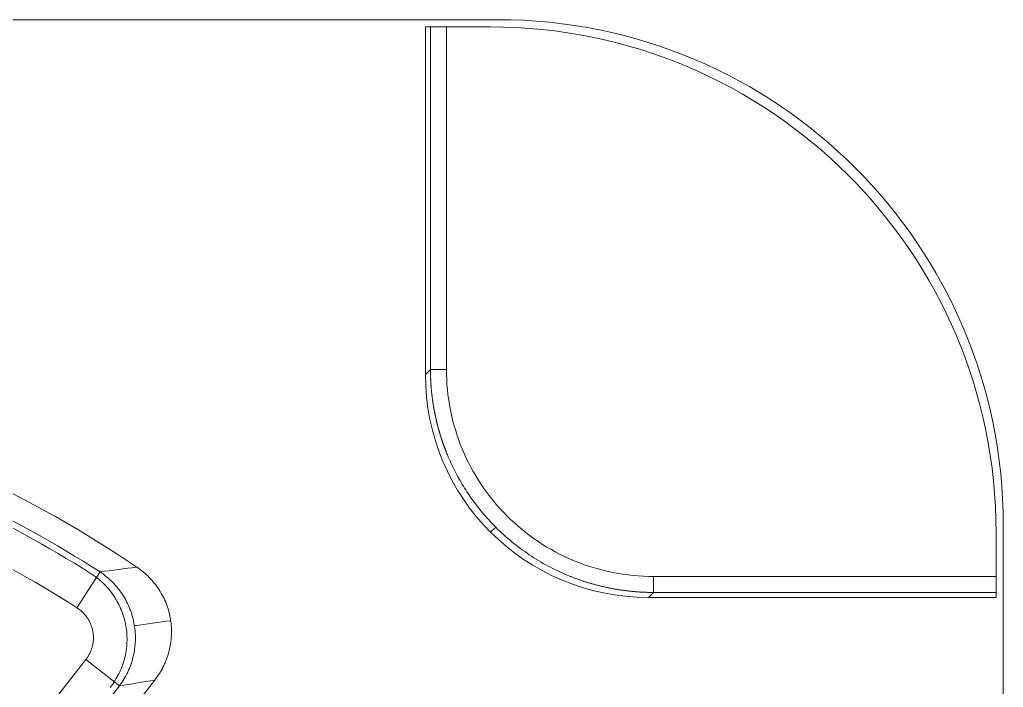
# Model space of a CAD drawing. Header units: millimetres. Extents: x 2234 to 3061, y 2092 to 2676.
# Drawn here: x 2773.6 to 2841.7, y 2536.8 to 2583 of the extents above; entities that cross this region are included whole.
import ezdxf

# ---------------------------------------------------------------- set-up
doc = ezdxf.new("R2010")
doc.units = ezdxf.units.MM
doc.layers.add('20', color=7, linetype='Continuous', true_color=0xffffff)

msp = doc.modelspace()

# ---------------------------------------------------------------- linework, layer by layer
at = {"layer": '20', "color": 7, "linetype": 'Continuous', "lineweight": 18}
for p, q in [((2806.695, 2583.007), (2747.082, 2583.007)), ((2801.695, 2582.507), (2802.044, 2582.507)), ((2801.695, 2582.507), (2801.695, 2558.448)), ((2802.044, 2582.507), (2803.151, 2582.507)), ((2802.044, 2558.797), (2802.044, 2582.507)), ((2803.151, 2582.507), (2806.195, 2582.507)), ((2803.151, 2582.507), (2803.151, 2558.797)), ((2801.695, 2558.448), (2802.044, 2558.797)), ((2803.151, 2558.797), (2802.044, 2558.797)), ((2806.563, 2547.875), (2806.211, 2547.523)), ((2841.695, 2548.007), (2841.695, 2535.623)), ((2841.195, 2547.507), (2841.195, 2544.463)), ((2779.176, 2544.776), (2777.58, 2542.29)), ((2817.485, 2544.463), (2841.195, 2544.463)), ((2817.485, 2544.463), (2817.485, 2543.356)), ((2841.195, 2544.463), (2841.195, 2543.356)), ((2817.485, 2543.356), (2817.136, 2543.007)), ((2817.136, 2543.007), (2841.195, 2543.007)), ((2841.195, 2543.356), (2817.485, 2543.356)), ((2841.195, 2543.007), (2841.195, 2543.356)), ((2778.19, 2538.703), (2774.287, 2533.708)), ((2778.19, 2538.703), (2780.518, 2536.884)), ((2776.615, 2531.889), (2780.518, 2536.884)), ((2776.993, 2529.646), (2782.961, 2537.285))]:
    msp.add_line(p, q, dxfattribs=at)
for centre, radius, start, end in [((2806.195, 2547.507), 35, 0, 90), ((2806.695, 2548.007), 35, 0, 90), ((2734.695, 2475.507), 84, 55.9523, 74.0477), ((2734.695, 2475.507), 82.321, 57.29364, 72.70636), ((2734.695, 2475.507), 81.884, 57.64158, 72.35556), ((2734.695, 2475.507), 79.367, 57.29364, 72.70636)]:
    msp.add_arc(centre, radius, start, end, dxfattribs=at)
msp.add_ellipse((2817.254, 2558.566), major_axis=(11.044, 11.044), ratio=0.992433, start_param=2.359993, end_param=3.923193, dxfattribs=at)
for points, knots in [([(2817.485, 2543.356), (2817.445, 2543.356), (2817.366, 2543.356), (2817.246, 2543.358), (2817.127, 2543.36), (2817.009, 2543.363), (2816.89, 2543.367), (2816.772, 2543.373), (2816.654, 2543.378), (2816.536, 2543.385), (2816.418, 2543.393), (2816.301, 2543.402), (2816.184, 2543.411), (2816.067, 2543.421), (2815.95, 2543.433), (2815.834, 2543.445), (2815.718, 2543.458), (2815.602, 2543.471), (2815.486, 2543.486), (2815.371, 2543.501), (2815.256, 2543.518), (2815.142, 2543.535), (2815.028, 2543.553), (2814.914, 2543.572), (2814.8, 2543.591), (2814.687, 2543.611), (2814.574, 2543.633), (2814.461, 2543.655), (2814.349, 2543.677), (2814.237, 2543.701), (2814.126, 2543.725), (2814.015, 2543.751), (2813.904, 2543.776), (2813.793, 2543.803), (2813.683, 2543.831), (2813.574, 2543.859), (2813.464, 2543.888), (2813.356, 2543.917), (2813.247, 2543.948), (2813.139, 2543.979), (2813.031, 2544.011), (2812.924, 2544.044), (2812.817, 2544.077), (2812.711, 2544.111), (2812.605, 2544.146), (2812.499, 2544.181), (2812.394, 2544.217), (2812.29, 2544.254), (2812.186, 2544.292), (2812.082, 2544.33), (2811.978, 2544.369), (2811.876, 2544.409), (2811.773, 2544.449), (2811.671, 2544.49), (2811.132, 2544.711), (2810.178, 2545.162), (2808.874, 2545.945), (2807.66, 2546.847), (2806.62, 2547.79), (2805.736, 2548.746), (2804.988, 2549.693), (2804.313, 2550.701), (2803.717, 2551.764), (2803.368, 2552.521), (2803.199, 2552.932), (2803.178, 2552.982), (2803.158, 2553.033), (2803.138, 2553.083), (2803.118, 2553.134), (2803.098, 2553.185), (2803.078, 2553.236), (2803.059, 2553.287), (2803.039, 2553.338), (2803.02, 2553.389), (2803.001, 2553.44), (2802.982, 2553.492), (2802.964, 2553.543), (2802.945, 2553.595), (2802.927, 2553.647), (2802.908, 2553.699), (2802.89, 2553.751), (2802.872, 2553.803), (2802.855, 2553.855), (2802.837, 2553.907), (2802.82, 2553.96), (2802.803, 2554.012), (2802.786, 2554.065), (2802.769, 2554.117), (2802.752, 2554.17), (2802.736, 2554.223), (2802.719, 2554.276), (2802.703, 2554.329), (2802.687, 2554.383), (2802.672, 2554.436), (2802.656, 2554.489), (2802.641, 2554.543), (2802.625, 2554.597), (2802.61, 2554.65), (2802.596, 2554.704), (2802.581, 2554.758), (2802.566, 2554.812), (2802.552, 2554.866), (2802.538, 2554.92), (2802.524, 2554.975), (2802.51, 2555.029), (2802.497, 2555.084), (2802.483, 2555.138), (2802.47, 2555.193), (2802.457, 2555.248), (2802.444, 2555.303), (2802.432, 2555.358), (2802.419, 2555.413), (2802.407, 2555.468), (2802.395, 2555.523), (2802.383, 2555.578), (2802.371, 2555.634), (2802.36, 2555.689), (2802.348, 2555.745), (2802.337, 2555.801), (2802.326, 2555.856), (2802.316, 2555.912), (2802.305, 2555.968), (2802.295, 2556.024), (2802.285, 2556.08), (2802.275, 2556.136), (2802.265, 2556.193), (2802.256, 2556.249), (2802.246, 2556.305), (2802.237, 2556.362), (2802.228, 2556.419), (2802.22, 2556.475), (2802.211, 2556.532), (2802.203, 2556.589), (2802.195, 2556.646), (2802.187, 2556.703), (2802.179, 2556.76), (2802.172, 2556.817), (2802.164, 2556.874), (2802.157, 2556.931), (2802.151, 2556.988), (2802.144, 2557.046), (2802.137, 2557.103), (2802.131, 2557.161), (2802.125, 2557.218), (2802.119, 2557.276), (2802.114, 2557.334), (2802.108, 2557.392), (2802.103, 2557.45), (2802.098, 2557.507), (2802.093, 2557.565), (2802.089, 2557.624), (2802.085, 2557.682), (2802.08, 2557.74), (2802.077, 2557.798), (2802.073, 2557.856), (2802.069, 2557.915), (2802.066, 2557.973), (2802.063, 2558.032), (2802.06, 2558.09), (2802.058, 2558.149), (2802.055, 2558.208), (2802.053, 2558.266), (2802.051, 2558.325), (2802.05, 2558.384), (2802.048, 2558.443), (2802.047, 2558.502), (2802.046, 2558.561), (2802.045, 2558.62), (2802.044, 2558.679), (2802.044, 2558.738), (2802.044, 2558.777), (2802.044, 2558.797)], [0, 0, 0, 0, 0.004923, 0.009838, 0.014746, 0.019646, 0.024538, 0.029422, 0.034298, 0.039167, 0.044028, 0.048881, 0.053727, 0.058564, 0.063394, 0.068216, 0.073031, 0.077837, 0.082636, 0.087427, 0.092211, 0.096986, 0.101754, 0.106514, 0.111267, 0.116012, 0.120749, 0.125478, 0.130199, 0.134913, 0.139619, 0.144318, 0.149008, 0.153691, 0.158367, 0.163034, 0.167694, 0.172346, 0.176991, 0.181627, 0.186256, 0.190878, 0.195491, 0.200097, 0.204696, 0.209286, 0.213869, 0.218444, 0.223012, 0.227572, 0.232124, 0.236668, 0.241205, 0.245734, 0.250256, 0.31332, 0.375957, 0.438175, 0.499982, 0.549404, 0.599087, 0.649036, 0.699253, 0.749744, 0.751982, 0.754223, 0.756466, 0.75871, 0.760956, 0.763204, 0.765454, 0.767706, 0.76996, 0.772216, 0.774473, 0.776733, 0.778994, 0.781257, 0.783522, 0.785789, 0.788058, 0.790329, 0.792602, 0.794876, 0.797153, 0.799431, 0.801711, 0.803993, 0.806277, 0.808563, 0.81085, 0.81314, 0.815431, 0.817725, 0.82002, 0.822317, 0.824616, 0.826917, 0.82922, 0.831525, 0.833831, 0.83614, 0.83845, 0.840762, 0.843076, 0.845392, 0.84771, 0.85003, 0.852352, 0.854675, 0.857001, 0.859328, 0.861657, 0.863988, 0.866321, 0.868656, 0.870993, 0.873332, 0.875673, 0.878015, 0.880359, 0.882706, 0.885054, 0.887404, 0.889756, 0.89211, 0.894466, 0.896823, 0.899183, 0.901544, 0.903908, 0.906273, 0.90864, 0.911009, 0.91338, 0.915753, 0.918128, 0.920504, 0.922883, 0.925263, 0.927645, 0.93003, 0.932416, 0.934804, 0.937194, 0.939586, 0.941979, 0.944375, 0.946773, 0.949172, 0.951573, 0.953977, 0.956382, 0.958789, 0.961198, 0.963609, 0.966021, 0.968436, 0.970853, 0.973271, 0.975691, 0.978114, 0.980538, 0.982964, 0.985392, 0.987822, 0.990254, 0.992687, 0.995123, 0.997561, 1, 1, 1, 1]), ([(2803.151, 2558.797), (2803.15, 2556.915), (2803.523, 2555.038), (2804.957, 2551.569), (2806.017, 2549.98), (2808.668, 2547.329), (2810.257, 2546.268), (2813.726, 2544.835), (2815.603, 2544.462), (2817.485, 2544.463)], [0, 0, 0, 0, 0.25, 0.25, 0.5, 0.5, 0.75, 0.75, 1, 1, 1, 1]), ([(2781.725, 2545.107), (2781.88, 2545.003), (2782.177, 2544.779), (2782.449, 2544.53), (2782.707, 2544.266), (2782.83, 2544.128), (2782.975, 2543.946), (2783.004, 2543.91), (2783.06, 2543.835), (2783.088, 2543.798), (2783.17, 2543.684), (2783.222, 2543.607), (2783.373, 2543.374), (2783.556, 2543.053), (2783.706, 2542.716), (2783.806, 2542.457), (2783.837, 2542.369), (2783.88, 2542.236), (2783.894, 2542.191), (2783.92, 2542.102), (2783.933, 2542.057), (2783.993, 2541.832), (2784.031, 2541.651), (2784.089, 2541.287), (2784.108, 2541.103), (2784.123, 2540.826), (2784.125, 2540.734), (2784.125, 2540.594), (2784.125, 2540.548), (2784.123, 2540.455), (2784.121, 2540.408), (2784.109, 2540.175), (2784.089, 2539.99), (2784.032, 2539.625), (2783.957, 2539.264), (2783.844, 2538.911), (2783.762, 2538.693), (2783.744, 2538.649), (2783.709, 2538.562), (2783.655, 2538.434), (2783.596, 2538.307), (2783.472, 2538.059), (2783.29, 2537.736), (2783.076, 2537.432), (2782.961, 2537.285)], [0, 0, 0, 0, 0.0625, 0.125, 0.125, 0.1875, 0.1875, 0.203125, 0.203125, 0.21875, 0.21875, 0.25, 0.25, 0.3125, 0.375, 0.375, 0.40625, 0.40625, 0.421875, 0.421875, 0.4375, 0.4375, 0.5, 0.5, 0.5625, 0.5625, 0.59375, 0.59375, 0.609375, 0.609375, 0.625, 0.625, 0.6875, 0.6875, 0.75, 0.8125, 0.8125, 0.828125, 0.828125, 0.84375, 0.875, 0.875, 0.9375, 1, 1, 1, 1]), ([(2779.887, 2536.786), (2780.117, 2537.083), (2780.314, 2537.398), (2780.562, 2537.898), (2780.637, 2538.071), (2780.769, 2538.427), (2780.827, 2538.609), (2780.967, 2539.157), (2781.023, 2539.528), (2781.046, 2540.095), (2781.044, 2540.286), (2781.019, 2540.664), (2780.975, 2541.037), (2780.891, 2541.404), (2780.788, 2541.766), (2780.726, 2541.947), (2780.513, 2542.475), (2780.336, 2542.806), (2779.914, 2543.431), (2779.667, 2543.725), (2779.129, 2544.244), (2778.837, 2544.474), (2778.521, 2544.676)], [0, 0, 0, 0, 0.123751, 0.123751, 0.186468, 0.186468, 0.249186, 0.249186, 0.374621, 0.374621, 0.437339, 0.437339, 0.500056, 0.562774, 0.562774, 0.625491, 0.625491, 0.750926, 0.750926, 0.876361, 0.876361, 1, 1, 1, 1]), ([(2780.518, 2536.884), (2780.631, 2537.034), (2780.735, 2537.189), (2780.927, 2537.507), (2781.015, 2537.67), (2781.174, 2538.006), (2781.245, 2538.178), (2781.323, 2538.399), (2781.339, 2538.443), (2781.368, 2538.533), (2781.382, 2538.578), (2781.422, 2538.713), (2781.446, 2538.803), (2781.512, 2539.075), (2781.582, 2539.44), (2781.614, 2539.811), (2781.624, 2540.092), (2781.625, 2540.186), (2781.623, 2540.327), (2781.622, 2540.374), (2781.618, 2540.468), (2781.615, 2540.515), (2781.6, 2540.749), (2781.556, 2541.12), (2781.475, 2541.483), (2781.4, 2541.753), (2781.36, 2541.888), (2781.313, 2542.021), (2781.281, 2542.11), (2781.265, 2542.154), (2781.179, 2542.373), (2781.103, 2542.543), (2780.933, 2542.875), (2780.84, 2543.036), (2780.688, 2543.27), (2780.609, 2543.386), (2780.525, 2543.499), (2780.468, 2543.573), (2780.439, 2543.61), (2780.292, 2543.794), (2780.167, 2543.933), (2779.906, 2544.198), (2779.769, 2544.324), (2779.482, 2544.561), (2779.332, 2544.672), (2779.176, 2544.776)], [0, 0, 0, 0, 0.0625, 0.0625, 0.125, 0.125, 0.1875, 0.1875, 0.203125, 0.203125, 0.21875, 0.21875, 0.25, 0.25, 0.3125, 0.375, 0.375, 0.40625, 0.40625, 0.421875, 0.421875, 0.4375, 0.4375, 0.5, 0.5625, 0.5625, 0.59375, 0.609375, 0.609375, 0.625, 0.625, 0.6875, 0.6875, 0.75, 0.75, 0.78125, 0.796875, 0.796875, 0.8125, 0.8125, 0.875, 0.875, 0.9375, 0.9375, 1, 1, 1, 1]), ([(2777.58, 2542.29), (2777.652, 2542.244), (2777.792, 2542.144), (2777.919, 2542.031), (2778.041, 2541.912), (2778.1, 2541.849), (2778.182, 2541.75), (2778.209, 2541.716), (2778.26, 2541.647), (2778.285, 2541.612), (2778.356, 2541.506), (2778.443, 2541.36), (2778.515, 2541.205), (2778.563, 2541.085), (2778.578, 2541.045), (2778.605, 2540.963), (2778.618, 2540.922), (2778.652, 2540.799), (2778.69, 2540.633), (2778.712, 2540.443), (2778.717, 2540.335), (2778.719, 2540.292), (2778.719, 2540.271), (2778.72, 2540.206), (2778.719, 2540.163), (2778.713, 2540.035), (2778.697, 2539.866), (2778.663, 2539.699), (2778.631, 2539.575), (2778.619, 2539.534), (2778.593, 2539.452), (2778.579, 2539.411), (2778.534, 2539.29), (2778.466, 2539.134), (2778.341, 2538.911), (2778.243, 2538.771), (2778.19, 2538.703)], [0, 0, 0, 0, 0.0625, 0.125, 0.125, 0.1875, 0.1875, 0.21875, 0.21875, 0.25, 0.25, 0.3125, 0.375, 0.375, 0.40625, 0.40625, 0.4375, 0.4375, 0.5, 0.5625, 0.578125, 0.578125, 0.59375, 0.59375, 0.625, 0.625, 0.6875, 0.75, 0.75, 0.78125, 0.78125, 0.8125, 0.8125, 0.875, 0.9375, 1, 1, 1, 1])]:
    msp.add_open_spline(points, degree=3, knots=knots, dxfattribs=at)
for points in [[(2781.725, 2545.107), (2780.881, 2545.002), (2780.031, 2544.892), (2779.176, 2544.776)], [(2781.557, 2541.052), (2782.399, 2541.174), (2783.236, 2541.29), (2784.07, 2541.401)], [(2780.518, 2536.884), (2781.336, 2537.023), (2782.151, 2537.157), (2782.961, 2537.285)]]:
    msp.add_open_spline(points, degree=3, dxfattribs=at)

doc.saveas('drawing.dxf')
